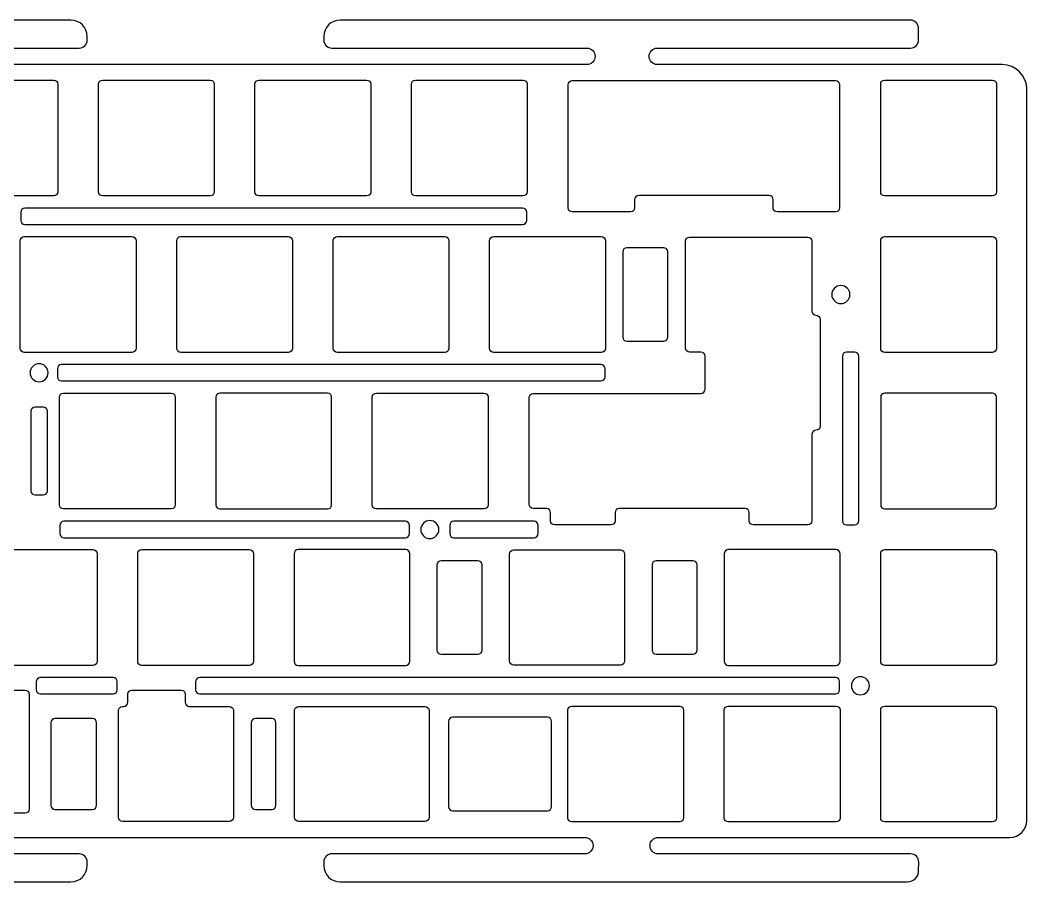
# Model space of a CAD drawing. Header units: inches. Extents: x -5 to 302, y -158 to -53.
# Drawn here: x 179.4 to 302, y -157.8 to -52.9 of the extents above; entities that cross this region are included whole.
import ezdxf

# ---------------------------------------------------------------- set-up
doc = ezdxf.new("R2010")
doc.units = ezdxf.units.IN
doc.header["$MEASUREMENT"] = 0
doc.layers.add('Layer 1', color=7, linetype='Continuous')

# ---------------------------------------------------------------- blocks, each defined once
blk = doc.blocks.new('block 10')
at = {"layer": 'Layer 1', "color": 7, "lineweight": 25, "true_color": 0xffffff}
blk.add_open_spline([(181.76, -94.71), (182.36, -94.71), (182.86, -95.21), (182.86, -95.81), (182.86, -96.42), (182.36, -96.91), (181.76, -96.91), (181.15, -96.91), (180.66, -96.42), (180.66, -95.81), (180.66, -95.21), (181.15, -94.71), (181.76, -94.71), (181.76, -94.71), (181.76, -94.71), (181.76, -94.71)], degree=3, knots=[0, 0, 0, 0, 1, 1, 1, 2, 2, 2, 3, 3, 3, 4, 4, 4, 5, 5, 5, 5], dxfattribs=at)
blk = doc.blocks.new('block 11')
at = {"layer": 'Layer 1', "color": 7, "lineweight": 25, "true_color": 0xffffff}
blk.add_open_spline([(229.34, -113.8), (229.94, -113.8), (230.44, -114.29), (230.44, -114.9), (230.44, -115.5), (229.94, -116), (229.34, -116), (228.73, -116), (228.24, -115.5), (228.24, -114.9), (228.24, -114.29), (228.73, -113.8), (229.34, -113.8), (229.34, -113.8), (229.34, -113.8), (229.34, -113.8)], degree=3, knots=[0, 0, 0, 0, 1, 1, 1, 2, 2, 2, 3, 3, 3, 4, 4, 4, 5, 5, 5, 5], dxfattribs=at)
blk = doc.blocks.new('block 12')
at = {"layer": 'Layer 1', "color": 7, "lineweight": 25, "true_color": 0xffffff}
blk.add_open_spline([(281.77, -132.81), (282.38, -132.81), (282.87, -133.31), (282.87, -133.91), (282.87, -134.52), (282.38, -135.01), (281.77, -135.01), (281.16, -135.01), (280.67, -134.52), (280.67, -133.91), (280.67, -133.31), (281.16, -132.81), (281.77, -132.81), (281.77, -132.81), (281.77, -132.81), (281.77, -132.81)], degree=3, knots=[0, 0, 0, 0, 1, 1, 1, 2, 2, 2, 3, 3, 3, 4, 4, 4, 5, 5, 5, 5], dxfattribs=at)
blk = doc.blocks.new('block 13')
at = {"layer": 'Layer 1', "color": 7, "lineweight": 25, "true_color": 0xffffff}
blk.add_open_spline([(279.39, -85.19), (280, -85.19), (280.49, -85.68), (280.49, -86.29), (280.49, -86.9), (280, -87.39), (279.39, -87.39), (278.78, -87.39), (278.29, -86.9), (278.29, -86.29), (278.29, -85.68), (278.78, -85.19), (279.39, -85.19), (279.39, -85.19), (279.39, -85.19), (279.39, -85.19)], degree=3, knots=[0, 0, 0, 0, 1, 1, 1, 2, 2, 2, 3, 3, 3, 4, 4, 4, 5, 5, 5, 5], dxfattribs=at)
blk = doc.blocks.new('block 2')
at = {"layer": 'Layer 1', "color": 7, "lineweight": 25, "true_color": 0xffffff}
for points, knots in [([(287.88, -154.38), (288.44, -154.38), (288.89, -154.83), (288.88, -155.39), (288.88, -155.39), (288.86, -156.43), (288.86, -156.43), (288.86, -157.18), (288.26, -157.79), (287.51, -157.79), (287.51, -157.79), (286.45, -157.79), (286.45, -157.79), (286.45, -157.79), (283.54, -157.79), (283.54, -157.79), (283.54, -157.79), (237.18, -157.79), (237.18, -157.79), (237.18, -157.79), (231.08, -157.79), (231.08, -157.79), (231.08, -157.79), (218.42, -157.79), (218.42, -157.79), (217.31, -157.79), (216.42, -156.89), (216.42, -155.79), (216.42, -155.79), (216.42, -155.37), (216.42, -155.37), (216.42, -154.82), (216.86, -154.37), (217.42, -154.37), (217.42, -154.37), (248.22, -154.38), (248.22, -154.38), (248.77, -154.38), (249.21, -153.94), (249.21, -153.39), (249.21, -153.39), (249.21, -153.36), (249.21, -153.36), (249.21, -152.82), (248.77, -152.38), (248.22, -152.38), (248.22, -152.38), (153.42, -152.38), (153.42, -152.38), (152.88, -152.38), (152.44, -152.82), (152.44, -153.36), (152.44, -153.36), (152.44, -153.39), (152.44, -153.39), (152.44, -153.94), (152.88, -154.38), (153.42, -154.38), (153.42, -154.38), (186.62, -154.38), (186.62, -154.38), (187.17, -154.38), (187.62, -154.82), (187.62, -155.38), (187.62, -155.38), (187.62, -155.79), (187.62, -155.79), (187.62, -156.89), (186.73, -157.79), (185.62, -157.79), (185.62, -157.79), (180.53, -157.79), (180.53, -157.79), (180.53, -157.79), (176.42, -157.79), (176.42, -157.79), (176.42, -157.79), (125.06, -157.79), (125.06, -157.79), (125.06, -157.79), (118.29, -157.79), (118.29, -157.79), (118.29, -157.79), (112.32, -157.79), (112.32, -157.79), (111.21, -157.79), (110.32, -156.89), (110.32, -155.79), (110.32, -155.79), (110.32, -155.38), (110.32, -155.38), (110.32, -154.82), (110.76, -154.38), (111.32, -154.38), (111.32, -154.38), (144.42, -154.38), (144.42, -154.38), (144.98, -154.38), (145.43, -153.9), (145.4, -153.34), (145.4, -153.34), (145.4, -153.3), (145.4, -153.3), (145.37, -152.78), (144.93, -152.38), (144.41, -152.38), (144.41, -152.38), (46.26, -152.38), (46.26, -152.38), (45.71, -152.38), (45.27, -152.82), (45.27, -153.36), (45.27, -153.36), (45.27, -153.39), (45.27, -153.39), (45.27, -153.93), (45.71, -154.38), (46.26, -154.37), (46.26, -154.37), (78.12, -154.34), (78.12, -154.34), (78.67, -154.34), (79.12, -154.79), (79.12, -155.34), (79.12, -155.34), (79.12, -155.79), (79.12, -155.79), (79.12, -156.89), (78.23, -157.79), (77.12, -157.79), (77.12, -157.79), (71.84, -157.79), (71.84, -157.79), (71.84, -157.79), (69.29, -157.79), (69.29, -157.79), (69.29, -157.79), (18.93, -157.79), (18.93, -157.79), (18.93, -157.79), (13.51, -157.79), (13.51, -157.79), (13.51, -157.79), (5.76, -157.79), (5.76, -157.79), (5.05, -157.79), (4.48, -157.22), (4.48, -156.51), (4.48, -156.51), (4.48, -155.38), (4.48, -155.38), (4.48, -154.82), (4.93, -154.38), (5.48, -154.38), (5.48, -154.38), (37.35, -154.38), (37.35, -154.38), (37.89, -154.38), (38.33, -153.94), (38.33, -153.39), (38.33, -153.39), (38.33, -153.36), (38.33, -153.36), (38.33, -152.82), (37.89, -152.38), (37.35, -152.38), (37.35, -152.38), (2.48, -152.38), (2.48, -152.38), (2.48, -152.38), (-3.21, -152.38), (-3.21, -152.38), (-4.31, -152.38), (-5.21, -151.48), (-5.21, -150.38), (-5.21, -150.38), (-5.21, -61.3), (-5.21, -61.3), (-5.21, -59.65), (-3.86, -58.3), (-2.21, -58.3), (-2.21, -58.3), (37.35, -58.3), (37.35, -58.3), (37.9, -58.3), (38.35, -57.85), (38.35, -57.3), (38.35, -57.3), (38.35, -57.3), (38.35, -57.3), (38.35, -56.75), (37.9, -56.3), (37.35, -56.3), (37.35, -56.3), (5.48, -56.3), (5.48, -56.3), (4.93, -56.3), (4.48, -55.85), (4.48, -55.3), (4.48, -55.3), (4.48, -54.24), (4.48, -54.24), (4.48, -53.49), (5.09, -52.89), (5.83, -52.89), (5.83, -52.89), (5.83, -52.89), (5.83, -52.89), (5.83, -52.89), (16.45, -52.89), (16.45, -52.89), (16.45, -52.89), (18.93, -52.89), (18.93, -52.89), (18.93, -52.89), (69.29, -52.89), (69.29, -52.89), (69.29, -52.89), (69.29, -52.89), (69.29, -52.89), (69.29, -52.89), (71.4, -52.89), (71.4, -52.89), (71.4, -52.89), (77.12, -52.89), (77.12, -52.89), (78.23, -52.89), (79.12, -53.78), (79.12, -54.89), (79.12, -54.89), (79.12, -55.3), (79.12, -55.3), (79.12, -55.85), (78.67, -56.3), (78.12, -56.3), (78.12, -56.3), (46.29, -56.3), (46.29, -56.3), (45.74, -56.3), (45.29, -56.75), (45.29, -57.3), (45.29, -57.3), (45.29, -57.3), (45.29, -57.3), (45.29, -57.85), (45.74, -58.3), (46.29, -58.3), (46.29, -58.3), (144.52, -58.3), (144.52, -58.3), (145.07, -58.3), (145.52, -57.85), (145.52, -57.3), (145.52, -57.3), (145.52, -57.3), (145.52, -57.3), (145.52, -56.75), (145.07, -56.3), (144.52, -56.3), (144.52, -56.3), (111.32, -56.3), (111.32, -56.3), (110.76, -56.3), (110.32, -55.85), (110.32, -55.3), (110.32, -55.3), (110.32, -54.89), (110.32, -54.89), (110.32, -53.78), (111.21, -52.89), (112.32, -52.89), (112.32, -52.89), (119.84, -52.89), (119.84, -52.89), (119.84, -52.89), (125.06, -52.89), (125.06, -52.89), (125.06, -52.89), (176.42, -52.89), (176.42, -52.89), (176.42, -52.89), (179.23, -52.89), (179.23, -52.89), (179.23, -52.89), (185.62, -52.89), (185.62, -52.89), (186.73, -52.89), (187.62, -53.78), (187.62, -54.89), (187.62, -54.89), (187.62, -55.3), (187.62, -55.3), (187.62, -55.85), (187.17, -56.3), (186.62, -56.3), (186.62, -56.3), (153.46, -56.3), (153.46, -56.3), (152.9, -56.3), (152.46, -56.75), (152.46, -57.3), (152.46, -57.3), (152.46, -57.3), (152.46, -57.3), (152.46, -57.85), (152.9, -58.3), (153.46, -58.3), (153.46, -58.3), (248.46, -58.3), (248.46, -58.3), (249.02, -58.3), (249.46, -57.85), (249.46, -57.3), (249.46, -57.3), (249.46, -57.3), (249.46, -57.3), (249.46, -56.75), (249.02, -56.3), (248.46, -56.3), (248.46, -56.3), (217.42, -56.3), (217.42, -56.3), (216.86, -56.3), (216.42, -55.85), (216.42, -55.3), (216.42, -55.3), (216.42, -54.89), (216.42, -54.89), (216.42, -53.78), (217.31, -52.89), (218.42, -52.89), (218.42, -52.89), (229.08, -52.89), (229.08, -52.89), (229.08, -52.89), (237.18, -52.89), (237.18, -52.89), (237.18, -52.89), (280.24, -52.89), (280.24, -52.89), (280.24, -52.89), (281.33, -52.89), (281.33, -52.89), (281.33, -52.89), (287.86, -52.89), (287.86, -52.89), (288.41, -52.89), (288.86, -53.34), (288.86, -53.89), (288.86, -53.89), (288.86, -55.3), (288.86, -55.3), (288.86, -55.85), (288.41, -56.3), (287.86, -56.3), (287.86, -56.3), (257.04, -56.3), (257.04, -56.3), (256.49, -56.3), (256.04, -56.75), (256.04, -57.3), (256.04, -57.3), (256.04, -57.3), (256.04, -57.3), (256.04, -57.85), (256.49, -58.3), (257.04, -58.3), (257.04, -58.3), (299.04, -58.3), (299.04, -58.3), (300.7, -58.3), (302.04, -59.65), (302.04, -61.3), (302.04, -61.3), (302.04, -150.3), (302.04, -150.3), (302.04, -151.45), (301.11, -152.38), (299.97, -152.38), (299.97, -152.38), (257.13, -152.38), (257.13, -152.38), (256.59, -152.38), (256.15, -152.82), (256.15, -153.36), (256.15, -153.36), (256.15, -153.39), (256.15, -153.39), (256.15, -153.94), (256.59, -154.38), (257.13, -154.38), (257.13, -154.38), (287.88, -154.38), (287.88, -154.38)], [0, 0, 0, 0, 1, 1, 1, 2, 2, 2, 3, 3, 3, 4, 4, 4, 5, 5, 5, 6, 6, 6, 7, 7, 7, 8, 8, 8, 9, 9, 9, 10, 10, 10, 11, 11, 11, 12, 12, 12, 13, 13, 13, 14, 14, 14, 15, 15, 15, 16, 16, 16, 17, 17, 17, 18, 18, 18, 19, 19, 19, 20, 20, 20, 21, 21, 21, 22, 22, 22, 23, 23, 23, 24, 24, 24, 25, 25, 25, 26, 26, 26, 27, 27, 27, 28, 28, 28, 29, 29, 29, 30, 30, 30, 31, 31, 31, 32, 32, 32, 33, 33, 33, 34, 34, 34, 35, 35, 35, 36, 36, 36, 37, 37, 37, 38, 38, 38, 39, 39, 39, 40, 40, 40, 41, 41, 41, 42, 42, 42, 43, 43, 43, 44, 44, 44, 45, 45, 45, 46, 46, 46, 47, 47, 47, 48, 48, 48, 49, 49, 49, 50, 50, 50, 51, 51, 51, 52, 52, 52, 53, 53, 53, 54, 54, 54, 55, 55, 55, 56, 56, 56, 57, 57, 57, 58, 58, 58, 59, 59, 59, 60, 60, 60, 61, 61, 61, 62, 62, 62, 63, 63, 63, 64, 64, 64, 65, 65, 65, 66, 66, 66, 67, 67, 67, 68, 68, 68, 69, 69, 69, 70, 70, 70, 71, 71, 71, 72, 72, 72, 73, 73, 73, 74, 74, 74, 75, 75, 75, 76, 76, 76, 77, 77, 77, 78, 78, 78, 79, 79, 79, 80, 80, 80, 81, 81, 81, 82, 82, 82, 83, 83, 83, 84, 84, 84, 85, 85, 85, 86, 86, 86, 87, 87, 87, 88, 88, 88, 89, 89, 89, 90, 90, 90, 91, 91, 91, 92, 92, 92, 93, 93, 93, 94, 94, 94, 95, 95, 95, 96, 96, 96, 97, 97, 97, 98, 98, 98, 99, 99, 99, 100, 100, 100, 101, 101, 101, 102, 102, 102, 103, 103, 103, 104, 104, 104, 105, 105, 105, 106, 106, 106, 107, 107, 107, 108, 108, 108, 109, 109, 109, 110, 110, 110, 111, 111, 111, 112, 112, 112, 113, 113, 113, 114, 114, 114, 115, 115, 115, 116, 116, 116, 117, 117, 117, 118, 118, 118, 119, 119, 119, 120, 120, 120, 121, 121, 121, 122, 122, 122, 123, 123, 123, 124, 124, 124, 125, 125, 125, 126, 126, 126, 127, 127, 127, 128, 128, 128, 129, 129, 129, 130, 130, 130, 131, 131, 131, 131]), ([(183.54, -60.19), (183.54, -60.19), (170.45, -60.19), (170.45, -60.19), (170.17, -60.19), (169.94, -60.41), (169.94, -60.69), (169.94, -60.69), (169.94, -73.79), (169.94, -73.79), (169.94, -74.06), (170.17, -74.29), (170.45, -74.29), (170.45, -74.29), (183.54, -74.29), (183.54, -74.29), (183.82, -74.29), (184.04, -74.06), (184.04, -73.79), (184.04, -73.79), (184.04, -60.69), (184.04, -60.69), (184.04, -60.41), (183.82, -60.19), (183.54, -60.19)], [0, 0, 0, 0, 1, 1, 1, 2, 2, 2, 3, 3, 3, 4, 4, 4, 5, 5, 5, 6, 6, 6, 7, 7, 7, 8, 8, 8, 8]), ([(202.59, -60.19), (202.59, -60.19), (189.5, -60.19), (189.5, -60.19), (189.22, -60.19), (188.99, -60.41), (188.99, -60.69), (188.99, -60.69), (188.99, -73.79), (188.99, -73.79), (188.99, -74.06), (189.22, -74.29), (189.5, -74.29), (189.5, -74.29), (202.59, -74.29), (202.59, -74.29), (202.87, -74.29), (203.09, -74.06), (203.09, -73.79), (203.09, -73.79), (203.09, -60.69), (203.09, -60.69), (203.09, -60.41), (202.87, -60.19), (202.59, -60.19)], [0, 0, 0, 0, 1, 1, 1, 2, 2, 2, 3, 3, 3, 4, 4, 4, 5, 5, 5, 6, 6, 6, 7, 7, 7, 8, 8, 8, 8]), ([(221.64, -60.19), (221.64, -60.19), (208.55, -60.19), (208.55, -60.19), (208.27, -60.19), (208.04, -60.41), (208.04, -60.69), (208.04, -60.69), (208.04, -73.79), (208.04, -73.79), (208.04, -74.06), (208.27, -74.29), (208.55, -74.29), (208.55, -74.29), (221.64, -74.29), (221.64, -74.29), (221.92, -74.29), (222.14, -74.06), (222.14, -73.79), (222.14, -73.79), (222.14, -60.69), (222.14, -60.69), (222.14, -60.41), (221.92, -60.19), (221.64, -60.19)], [0, 0, 0, 0, 1, 1, 1, 2, 2, 2, 3, 3, 3, 4, 4, 4, 5, 5, 5, 6, 6, 6, 7, 7, 7, 8, 8, 8, 8]), ([(240.69, -60.19), (240.69, -60.19), (227.6, -60.19), (227.6, -60.19), (227.32, -60.19), (227.09, -60.41), (227.09, -60.69), (227.09, -60.69), (227.09, -73.79), (227.09, -73.79), (227.09, -74.06), (227.32, -74.29), (227.6, -74.29), (227.6, -74.29), (240.69, -74.29), (240.69, -74.29), (240.97, -74.29), (241.19, -74.06), (241.19, -73.79), (241.19, -73.79), (241.19, -60.69), (241.19, -60.69), (241.19, -60.41), (240.97, -60.19), (240.69, -60.19)], [0, 0, 0, 0, 1, 1, 1, 2, 2, 2, 3, 3, 3, 4, 4, 4, 5, 5, 5, 6, 6, 6, 7, 7, 7, 8, 8, 8, 8]), ([(246.19, -75.74), (246.19, -76.01), (246.42, -76.24), (246.69, -76.24), (246.69, -76.24), (253.78, -76.24), (253.78, -76.24), (254.06, -76.24), (254.28, -76.01), (254.28, -75.74), (254.28, -75.74), (254.28, -74.74), (254.28, -74.74), (254.28, -74.46), (254.5, -74.24), (254.78, -74.24), (254.78, -74.24), (270.66, -74.24), (270.66, -74.24), (270.93, -74.24), (271.16, -74.46), (271.16, -74.74), (271.16, -74.74), (271.16, -75.74), (271.16, -75.74), (271.16, -76.01), (271.38, -76.24), (271.66, -76.24), (271.66, -76.24), (278.74, -76.24), (278.74, -76.24), (279.02, -76.24), (279.24, -76.01), (279.24, -75.74), (279.24, -75.74), (279.24, -60.74), (279.24, -60.74), (279.24, -60.46), (279.02, -60.24), (278.74, -60.24), (278.74, -60.24), (246.69, -60.24), (246.69, -60.24), (246.42, -60.24), (246.19, -60.46), (246.19, -60.74), (246.19, -60.74), (246.19, -75.74), (246.19, -75.74)], [0, 0, 0, 0, 1, 1, 1, 2, 2, 2, 3, 3, 3, 4, 4, 4, 5, 5, 5, 6, 6, 6, 7, 7, 7, 8, 8, 8, 9, 9, 9, 10, 10, 10, 11, 11, 11, 12, 12, 12, 13, 13, 13, 14, 14, 14, 15, 15, 15, 16, 16, 16, 16]), ([(297.84, -60.19), (297.84, -60.19), (284.75, -60.19), (284.75, -60.19), (284.47, -60.19), (284.24, -60.41), (284.24, -60.69), (284.24, -60.69), (284.24, -73.79), (284.24, -73.79), (284.24, -74.06), (284.47, -74.29), (284.75, -74.29), (284.75, -74.29), (297.84, -74.29), (297.84, -74.29), (298.12, -74.29), (298.34, -74.06), (298.34, -73.79), (298.34, -73.79), (298.34, -60.69), (298.34, -60.69), (298.34, -60.41), (298.12, -60.19), (297.84, -60.19)], [0, 0, 0, 0, 1, 1, 1, 2, 2, 2, 3, 3, 3, 4, 4, 4, 5, 5, 5, 6, 6, 6, 7, 7, 7, 8, 8, 8, 8]), ([(240.64, -77.76), (240.64, -77.76), (180.02, -77.76), (180.02, -77.76), (179.74, -77.76), (179.52, -77.54), (179.52, -77.26), (179.52, -77.26), (179.52, -76.26), (179.52, -76.26), (179.52, -75.99), (179.74, -75.76), (180.02, -75.76), (180.02, -75.76), (240.64, -75.76), (240.64, -75.76), (240.92, -75.76), (241.14, -75.99), (241.14, -76.26), (241.14, -76.26), (241.14, -77.26), (241.14, -77.26), (241.14, -77.54), (240.92, -77.76), (240.64, -77.76)], [0, 0, 0, 0, 1, 1, 1, 2, 2, 2, 3, 3, 3, 4, 4, 4, 5, 5, 5, 6, 6, 6, 7, 7, 7, 8, 8, 8, 8]), ([(193.57, -92.84), (193.57, -92.84), (193.57, -79.74), (193.57, -79.74), (193.57, -79.46), (193.34, -79.24), (193.06, -79.24), (193.06, -79.24), (179.97, -79.24), (179.97, -79.24), (179.69, -79.24), (179.47, -79.46), (179.47, -79.74), (179.47, -79.74), (179.47, -92.84), (179.47, -92.84), (179.47, -93.11), (179.69, -93.34), (179.97, -93.34), (179.97, -93.34), (193.06, -93.34), (193.06, -93.34), (193.34, -93.34), (193.57, -93.11), (193.57, -92.84)], [0, 0, 0, 0, 1, 1, 1, 2, 2, 2, 3, 3, 3, 4, 4, 4, 5, 5, 5, 6, 6, 6, 7, 7, 7, 8, 8, 8, 8]), ([(212.11, -79.24), (212.11, -79.24), (199.02, -79.24), (199.02, -79.24), (198.74, -79.24), (198.52, -79.46), (198.52, -79.74), (198.52, -79.74), (198.52, -92.84), (198.52, -92.84), (198.52, -93.11), (198.74, -93.34), (199.02, -93.34), (199.02, -93.34), (212.11, -93.34), (212.11, -93.34), (212.39, -93.34), (212.62, -93.11), (212.62, -92.84), (212.62, -92.84), (212.62, -79.74), (212.62, -79.74), (212.62, -79.46), (212.39, -79.24), (212.11, -79.24)], [0, 0, 0, 0, 1, 1, 1, 2, 2, 2, 3, 3, 3, 4, 4, 4, 5, 5, 5, 6, 6, 6, 7, 7, 7, 8, 8, 8, 8]), ([(231.16, -79.24), (231.16, -79.24), (218.07, -79.24), (218.07, -79.24), (217.79, -79.24), (217.57, -79.46), (217.57, -79.74), (217.57, -79.74), (217.57, -92.84), (217.57, -92.84), (217.57, -93.11), (217.79, -93.34), (218.07, -93.34), (218.07, -93.34), (231.16, -93.34), (231.16, -93.34), (231.44, -93.34), (231.67, -93.11), (231.67, -92.84), (231.67, -92.84), (231.67, -79.74), (231.67, -79.74), (231.67, -79.46), (231.44, -79.24), (231.16, -79.24)], [0, 0, 0, 0, 1, 1, 1, 2, 2, 2, 3, 3, 3, 4, 4, 4, 5, 5, 5, 6, 6, 6, 7, 7, 7, 8, 8, 8, 8]), ([(250.21, -79.24), (250.21, -79.24), (237.12, -79.24), (237.12, -79.24), (236.84, -79.24), (236.62, -79.46), (236.62, -79.74), (236.62, -79.74), (236.62, -92.84), (236.62, -92.84), (236.62, -93.11), (236.84, -93.34), (237.12, -93.34), (237.12, -93.34), (250.21, -93.34), (250.21, -93.34), (250.49, -93.34), (250.72, -93.11), (250.72, -92.84), (250.72, -92.84), (250.72, -79.74), (250.72, -79.74), (250.72, -79.46), (250.49, -79.24), (250.21, -79.24)], [0, 0, 0, 0, 1, 1, 1, 2, 2, 2, 3, 3, 3, 4, 4, 4, 5, 5, 5, 6, 6, 6, 7, 7, 7, 8, 8, 8, 8]), ([(276.36, -88.81), (276.09, -88.81), (275.86, -88.59), (275.86, -88.31), (275.86, -88.31), (275.86, -79.79), (275.86, -79.79), (275.86, -79.51), (275.64, -79.29), (275.36, -79.29), (275.36, -79.29), (260.98, -79.29), (260.98, -79.29), (260.7, -79.29), (260.48, -79.51), (260.48, -79.79), (260.48, -79.79), (260.48, -92.79), (260.48, -92.79), (260.48, -93.06), (260.7, -93.29), (260.98, -93.29), (260.98, -93.29), (262.36, -93.29), (262.36, -93.29), (262.64, -93.29), (262.86, -93.51), (262.86, -93.79), (262.86, -93.79), (262.86, -97.84), (262.86, -97.84), (262.86, -98.11), (262.64, -98.34), (262.36, -98.34), (262.36, -98.34), (241.93, -98.34), (241.93, -98.34), (241.65, -98.34), (241.43, -98.56), (241.43, -98.84), (241.43, -98.84), (241.43, -111.84), (241.43, -111.84), (241.43, -112.11), (241.65, -112.34), (241.93, -112.34), (241.93, -112.34), (243.55, -112.34), (243.55, -112.34), (243.82, -112.34), (244.05, -112.56), (244.05, -112.84), (244.05, -112.84), (244.05, -113.84), (244.05, -113.84), (244.05, -114.11), (244.27, -114.34), (244.55, -114.34), (244.55, -114.34), (251.4, -114.34), (251.4, -114.34), (251.68, -114.34), (251.9, -114.11), (251.9, -113.84), (251.9, -113.84), (251.9, -112.84), (251.9, -112.84), (251.9, -112.56), (252.12, -112.34), (252.4, -112.34), (252.4, -112.34), (267.74, -112.34), (267.74, -112.34), (268.02, -112.34), (268.24, -112.56), (268.24, -112.84), (268.24, -112.84), (268.24, -113.84), (268.24, -113.84), (268.24, -114.11), (268.47, -114.34), (268.74, -114.34), (268.74, -114.34), (275.36, -114.34), (275.36, -114.34), (275.64, -114.34), (275.86, -114.11), (275.86, -113.84), (275.86, -113.84), (275.86, -103.31), (275.86, -103.31), (275.86, -103.04), (276.09, -102.81), (276.36, -102.81), (276.64, -102.81), (276.86, -102.59), (276.86, -102.31), (276.86, -102.31), (276.86, -89.31), (276.86, -89.31), (276.86, -89.04), (276.64, -88.81), (276.36, -88.81)], [0, 0, 0, 0, 1, 1, 1, 2, 2, 2, 3, 3, 3, 4, 4, 4, 5, 5, 5, 6, 6, 6, 7, 7, 7, 8, 8, 8, 9, 9, 9, 10, 10, 10, 11, 11, 11, 12, 12, 12, 13, 13, 13, 14, 14, 14, 15, 15, 15, 16, 16, 16, 17, 17, 17, 18, 18, 18, 19, 19, 19, 20, 20, 20, 21, 21, 21, 22, 22, 22, 23, 23, 23, 24, 24, 24, 25, 25, 25, 26, 26, 26, 27, 27, 27, 28, 28, 28, 29, 29, 29, 30, 30, 30, 31, 31, 31, 32, 32, 32, 33, 33, 33, 34, 34, 34, 34]), ([(297.84, -79.24), (297.84, -79.24), (284.75, -79.24), (284.75, -79.24), (284.47, -79.24), (284.24, -79.46), (284.24, -79.74), (284.24, -79.74), (284.24, -92.84), (284.24, -92.84), (284.24, -93.11), (284.47, -93.34), (284.75, -93.34), (284.75, -93.34), (297.84, -93.34), (297.84, -93.34), (298.12, -93.34), (298.34, -93.11), (298.34, -92.84), (298.34, -92.84), (298.34, -79.74), (298.34, -79.74), (298.34, -79.46), (298.12, -79.24), (297.84, -79.24)], [0, 0, 0, 0, 1, 1, 1, 2, 2, 2, 3, 3, 3, 4, 4, 4, 5, 5, 5, 6, 6, 6, 7, 7, 7, 8, 8, 8, 8]), ([(257.82, -91.98), (257.82, -91.98), (253.33, -91.98), (253.33, -91.98), (253.06, -91.98), (252.83, -91.76), (252.83, -91.48), (252.83, -91.48), (252.83, -81.09), (252.83, -81.09), (252.83, -80.82), (253.06, -80.59), (253.33, -80.59), (253.33, -80.59), (257.82, -80.59), (257.82, -80.59), (258.09, -80.59), (258.32, -80.82), (258.32, -81.09), (258.32, -81.09), (258.32, -91.48), (258.32, -91.48), (258.32, -91.76), (258.09, -91.98), (257.82, -91.98)], [0, 0, 0, 0, 1, 1, 1, 2, 2, 2, 3, 3, 3, 4, 4, 4, 5, 5, 5, 6, 6, 6, 7, 7, 7, 8, 8, 8, 8]), ([(281.08, -114.34), (281.08, -114.34), (280.08, -114.34), (280.08, -114.34), (279.8, -114.34), (279.58, -114.11), (279.58, -113.84), (279.58, -113.84), (279.58, -93.79), (279.58, -93.79), (279.58, -93.51), (279.8, -93.29), (280.08, -93.29), (280.08, -93.29), (281.08, -93.29), (281.08, -93.29), (281.35, -93.29), (281.58, -93.51), (281.58, -93.79), (281.58, -93.79), (281.58, -113.84), (281.58, -113.84), (281.58, -114.11), (281.35, -114.34), (281.08, -114.34)], [0, 0, 0, 0, 1, 1, 1, 2, 2, 2, 3, 3, 3, 4, 4, 4, 5, 5, 5, 6, 6, 6, 7, 7, 7, 8, 8, 8, 8]), ([(250.17, -96.81), (250.17, -96.81), (184.49, -96.81), (184.49, -96.81), (184.22, -96.81), (183.99, -96.59), (183.99, -96.31), (183.99, -96.31), (183.99, -95.31), (183.99, -95.31), (183.99, -95.04), (184.22, -94.81), (184.49, -94.81), (184.49, -94.81), (250.17, -94.81), (250.17, -94.81), (250.44, -94.81), (250.67, -95.04), (250.67, -95.31), (250.67, -95.31), (250.67, -96.31), (250.67, -96.31), (250.67, -96.59), (250.44, -96.81), (250.17, -96.81)], [0, 0, 0, 0, 1, 1, 1, 2, 2, 2, 3, 3, 3, 4, 4, 4, 5, 5, 5, 6, 6, 6, 7, 7, 7, 8, 8, 8, 8]), ([(197.83, -98.29), (197.83, -98.29), (184.73, -98.29), (184.73, -98.29), (184.46, -98.29), (184.23, -98.51), (184.23, -98.79), (184.23, -98.79), (184.23, -111.89), (184.23, -111.89), (184.23, -112.16), (184.46, -112.39), (184.73, -112.39), (184.73, -112.39), (197.83, -112.39), (197.83, -112.39), (198.11, -112.39), (198.33, -112.16), (198.33, -111.89), (198.33, -111.89), (198.33, -98.79), (198.33, -98.79), (198.33, -98.51), (198.11, -98.29), (197.83, -98.29)], [0, 0, 0, 0, 1, 1, 1, 2, 2, 2, 3, 3, 3, 4, 4, 4, 5, 5, 5, 6, 6, 6, 7, 7, 7, 8, 8, 8, 8]), ([(203.28, -98.79), (203.28, -98.51), (203.51, -98.29), (203.78, -98.29), (203.78, -98.29), (216.88, -98.29), (216.88, -98.29), (217.16, -98.29), (217.38, -98.51), (217.38, -98.79), (217.38, -98.79), (217.38, -111.89), (217.38, -111.89), (217.38, -112.16), (217.16, -112.39), (216.88, -112.39), (216.88, -112.39), (203.78, -112.39), (203.78, -112.39), (203.51, -112.39), (203.28, -112.16), (203.28, -111.89), (203.28, -111.89), (203.28, -98.79), (203.28, -98.79)], [0, 0, 0, 0, 1, 1, 1, 2, 2, 2, 3, 3, 3, 4, 4, 4, 5, 5, 5, 6, 6, 6, 7, 7, 7, 8, 8, 8, 8]), ([(235.93, -98.29), (235.93, -98.29), (222.83, -98.29), (222.83, -98.29), (222.56, -98.29), (222.33, -98.51), (222.33, -98.79), (222.33, -98.79), (222.33, -111.89), (222.33, -111.89), (222.33, -112.16), (222.56, -112.39), (222.83, -112.39), (222.83, -112.39), (235.93, -112.39), (235.93, -112.39), (236.21, -112.39), (236.43, -112.16), (236.43, -111.89), (236.43, -111.89), (236.43, -98.79), (236.43, -98.79), (236.43, -98.51), (236.21, -98.29), (235.93, -98.29)], [0, 0, 0, 0, 1, 1, 1, 2, 2, 2, 3, 3, 3, 4, 4, 4, 5, 5, 5, 6, 6, 6, 7, 7, 7, 8, 8, 8, 8]), ([(284.24, -98.79), (284.24, -98.51), (284.47, -98.29), (284.75, -98.29), (284.75, -98.29), (297.84, -98.29), (297.84, -98.29), (298.12, -98.29), (298.34, -98.51), (298.34, -98.79), (298.34, -98.79), (298.34, -111.89), (298.34, -111.89), (298.34, -112.16), (298.12, -112.39), (297.84, -112.39), (297.84, -112.39), (284.75, -112.39), (284.75, -112.39), (284.47, -112.39), (284.24, -112.16), (284.24, -111.89), (284.24, -111.89), (284.24, -98.79), (284.24, -98.79)], [0, 0, 0, 0, 1, 1, 1, 2, 2, 2, 3, 3, 3, 4, 4, 4, 5, 5, 5, 6, 6, 6, 7, 7, 7, 8, 8, 8, 8]), ([(182.26, -110.68), (182.26, -110.68), (181.26, -110.68), (181.26, -110.68), (180.98, -110.68), (180.76, -110.46), (180.76, -110.18), (180.76, -110.18), (180.76, -100.5), (180.76, -100.5), (180.76, -100.22), (180.98, -100), (181.26, -100), (181.26, -100), (182.26, -100), (182.26, -100), (182.53, -100), (182.76, -100.22), (182.76, -100.5), (182.76, -100.5), (182.76, -110.18), (182.76, -110.18), (182.76, -110.46), (182.53, -110.68), (182.26, -110.68)], [0, 0, 0, 0, 1, 1, 1, 2, 2, 2, 3, 3, 3, 4, 4, 4, 5, 5, 5, 6, 6, 6, 7, 7, 7, 8, 8, 8, 8]), ([(226.36, -115.9), (226.36, -115.9), (184.78, -115.9), (184.78, -115.9), (184.5, -115.9), (184.28, -115.67), (184.28, -115.4), (184.28, -115.4), (184.28, -114.4), (184.28, -114.4), (184.28, -114.12), (184.5, -113.9), (184.78, -113.9), (184.78, -113.9), (226.36, -113.9), (226.36, -113.9), (226.63, -113.9), (226.86, -114.12), (226.86, -114.4), (226.86, -114.4), (226.86, -115.4), (226.86, -115.4), (226.86, -115.67), (226.63, -115.9), (226.36, -115.9)], [0, 0, 0, 0, 1, 1, 1, 2, 2, 2, 3, 3, 3, 4, 4, 4, 5, 5, 5, 6, 6, 6, 7, 7, 7, 8, 8, 8, 8]), ([(242.03, -115.9), (242.03, -115.9), (232.26, -115.9), (232.26, -115.9), (231.99, -115.9), (231.76, -115.67), (231.76, -115.4), (231.76, -115.4), (231.76, -114.4), (231.76, -114.4), (231.76, -114.12), (231.99, -113.9), (232.26, -113.9), (232.26, -113.9), (242.03, -113.9), (242.03, -113.9), (242.31, -113.9), (242.53, -114.12), (242.53, -114.4), (242.53, -114.4), (242.53, -115.4), (242.53, -115.4), (242.53, -115.67), (242.31, -115.9), (242.03, -115.9)], [0, 0, 0, 0, 1, 1, 1, 2, 2, 2, 3, 3, 3, 4, 4, 4, 5, 5, 5, 6, 6, 6, 7, 7, 7, 8, 8, 8, 8]), ([(188.3, -117.34), (188.3, -117.34), (175.21, -117.34), (175.21, -117.34), (174.93, -117.34), (174.71, -117.56), (174.71, -117.84), (174.71, -117.84), (174.71, -130.94), (174.71, -130.94), (174.71, -131.21), (174.93, -131.44), (175.21, -131.44), (175.21, -131.44), (188.3, -131.44), (188.3, -131.44), (188.58, -131.44), (188.81, -131.21), (188.81, -130.94), (188.81, -130.94), (188.81, -117.84), (188.81, -117.84), (188.81, -117.56), (188.58, -117.34), (188.3, -117.34)], [0, 0, 0, 0, 1, 1, 1, 2, 2, 2, 3, 3, 3, 4, 4, 4, 5, 5, 5, 6, 6, 6, 7, 7, 7, 8, 8, 8, 8]), ([(207.35, -117.34), (207.35, -117.34), (194.26, -117.34), (194.26, -117.34), (193.98, -117.34), (193.76, -117.56), (193.76, -117.84), (193.76, -117.84), (193.76, -130.94), (193.76, -130.94), (193.76, -131.21), (193.98, -131.44), (194.26, -131.44), (194.26, -131.44), (207.35, -131.44), (207.35, -131.44), (207.63, -131.44), (207.86, -131.21), (207.86, -130.94), (207.86, -130.94), (207.86, -117.84), (207.86, -117.84), (207.86, -117.56), (207.63, -117.34), (207.35, -117.34)], [0, 0, 0, 0, 1, 1, 1, 2, 2, 2, 3, 3, 3, 4, 4, 4, 5, 5, 5, 6, 6, 6, 7, 7, 7, 8, 8, 8, 8]), ([(212.81, -117.84), (212.81, -117.56), (213.03, -117.34), (213.31, -117.34), (213.31, -117.34), (226.4, -117.34), (226.4, -117.34), (226.68, -117.34), (226.91, -117.56), (226.91, -117.84), (226.91, -117.84), (226.91, -130.94), (226.91, -130.94), (226.91, -131.21), (226.68, -131.44), (226.4, -131.44), (226.4, -131.44), (213.31, -131.44), (213.31, -131.44), (213.03, -131.44), (212.81, -131.21), (212.81, -130.94), (212.81, -130.94), (212.81, -117.84), (212.81, -117.84)], [0, 0, 0, 0, 1, 1, 1, 2, 2, 2, 3, 3, 3, 4, 4, 4, 5, 5, 5, 6, 6, 6, 7, 7, 7, 8, 8, 8, 8]), ([(252.55, -117.39), (252.55, -117.39), (239.55, -117.39), (239.55, -117.39), (239.27, -117.39), (239.05, -117.61), (239.05, -117.89), (239.05, -117.89), (239.05, -130.89), (239.05, -130.89), (239.05, -131.16), (239.27, -131.39), (239.55, -131.39), (239.55, -131.39), (252.55, -131.39), (252.55, -131.39), (252.83, -131.39), (253.05, -131.16), (253.05, -130.89), (253.05, -130.89), (253.05, -117.89), (253.05, -117.89), (253.05, -117.61), (252.83, -117.39), (252.55, -117.39)], [0, 0, 0, 0, 1, 1, 1, 2, 2, 2, 3, 3, 3, 4, 4, 4, 5, 5, 5, 6, 6, 6, 7, 7, 7, 8, 8, 8, 8]), ([(265.19, -117.84), (265.19, -117.56), (265.42, -117.34), (265.7, -117.34), (265.7, -117.34), (278.79, -117.34), (278.79, -117.34), (279.07, -117.34), (279.29, -117.56), (279.29, -117.84), (279.29, -117.84), (279.29, -130.94), (279.29, -130.94), (279.29, -131.21), (279.07, -131.44), (278.79, -131.44), (278.79, -131.44), (265.7, -131.44), (265.7, -131.44), (265.42, -131.44), (265.19, -131.21), (265.19, -130.94), (265.19, -130.94), (265.19, -117.84), (265.19, -117.84)], [0, 0, 0, 0, 1, 1, 1, 2, 2, 2, 3, 3, 3, 4, 4, 4, 5, 5, 5, 6, 6, 6, 7, 7, 7, 8, 8, 8, 8]), ([(297.84, -117.34), (297.84, -117.34), (284.75, -117.34), (284.75, -117.34), (284.47, -117.34), (284.24, -117.56), (284.24, -117.84), (284.24, -117.84), (284.24, -130.94), (284.24, -130.94), (284.24, -131.21), (284.47, -131.44), (284.75, -131.44), (284.75, -131.44), (297.84, -131.44), (297.84, -131.44), (298.12, -131.44), (298.34, -131.21), (298.34, -130.94), (298.34, -130.94), (298.34, -117.84), (298.34, -117.84), (298.34, -117.56), (298.12, -117.34), (297.84, -117.34)], [0, 0, 0, 0, 1, 1, 1, 2, 2, 2, 3, 3, 3, 4, 4, 4, 5, 5, 5, 6, 6, 6, 7, 7, 7, 8, 8, 8, 8]), ([(235.2, -130.08), (235.2, -130.08), (230.71, -130.08), (230.71, -130.08), (230.43, -130.08), (230.21, -129.86), (230.21, -129.58), (230.21, -129.58), (230.21, -119.19), (230.21, -119.19), (230.21, -118.92), (230.43, -118.69), (230.71, -118.69), (230.71, -118.69), (235.2, -118.69), (235.2, -118.69), (235.47, -118.69), (235.7, -118.92), (235.7, -119.19), (235.7, -119.19), (235.7, -129.58), (235.7, -129.58), (235.7, -129.86), (235.47, -130.08), (235.2, -130.08)], [0, 0, 0, 0, 1, 1, 1, 2, 2, 2, 3, 3, 3, 4, 4, 4, 5, 5, 5, 6, 6, 6, 7, 7, 7, 8, 8, 8, 8]), ([(261.39, -130.08), (261.39, -130.08), (256.9, -130.08), (256.9, -130.08), (256.63, -130.08), (256.4, -129.86), (256.4, -129.58), (256.4, -129.58), (256.4, -119.19), (256.4, -119.19), (256.4, -118.92), (256.63, -118.69), (256.9, -118.69), (256.9, -118.69), (261.39, -118.69), (261.39, -118.69), (261.67, -118.69), (261.89, -118.92), (261.89, -119.19), (261.89, -119.19), (261.89, -129.58), (261.89, -129.58), (261.89, -129.86), (261.67, -130.08), (261.39, -130.08)], [0, 0, 0, 0, 1, 1, 1, 2, 2, 2, 3, 3, 3, 4, 4, 4, 5, 5, 5, 6, 6, 6, 7, 7, 7, 8, 8, 8, 8]), ([(190.78, -134.91), (190.78, -134.91), (181.91, -134.91), (181.91, -134.91), (181.63, -134.91), (181.41, -134.69), (181.41, -134.41), (181.41, -134.41), (181.41, -133.41), (181.41, -133.41), (181.41, -133.14), (181.63, -132.91), (181.91, -132.91), (181.91, -132.91), (190.78, -132.91), (190.78, -132.91), (191.06, -132.91), (191.28, -133.14), (191.28, -133.41), (191.28, -133.41), (191.28, -134.41), (191.28, -134.41), (191.28, -134.69), (191.06, -134.91), (190.78, -134.91)], [0, 0, 0, 0, 1, 1, 1, 2, 2, 2, 3, 3, 3, 4, 4, 4, 5, 5, 5, 6, 6, 6, 7, 7, 7, 8, 8, 8, 8]), ([(278.74, -134.91), (278.74, -134.91), (201.31, -134.91), (201.31, -134.91), (201.03, -134.91), (200.81, -134.69), (200.81, -134.41), (200.81, -134.41), (200.81, -133.41), (200.81, -133.41), (200.81, -133.14), (201.03, -132.91), (201.31, -132.91), (201.31, -132.91), (278.74, -132.91), (278.74, -132.91), (279.02, -132.91), (279.24, -133.14), (279.24, -133.41), (279.24, -133.41), (279.24, -134.41), (279.24, -134.41), (279.24, -134.69), (279.02, -134.91), (278.74, -134.91)], [0, 0, 0, 0, 1, 1, 1, 2, 2, 2, 3, 3, 3, 4, 4, 4, 5, 5, 5, 6, 6, 6, 7, 7, 7, 8, 8, 8, 8]), ([(180.03, -134.44), (180.03, -134.44), (169.23, -134.44), (169.23, -134.44), (168.95, -134.44), (168.73, -134.66), (168.73, -134.94), (168.73, -134.94), (168.73, -135.94), (168.73, -135.94), (168.73, -136.21), (168.51, -136.44), (168.23, -136.44), (168.23, -136.44), (152.39, -136.44), (152.39, -136.44), (152.11, -136.44), (151.89, -136.21), (151.89, -135.94), (151.89, -135.94), (151.89, -134.94), (151.89, -134.94), (151.89, -134.66), (151.66, -134.44), (151.39, -134.44), (151.39, -134.44), (145.39, -134.44), (145.39, -134.44), (145.11, -134.44), (144.89, -134.66), (144.89, -134.94), (144.89, -134.94), (144.89, -135.94), (144.89, -135.94), (144.89, -136.21), (144.66, -136.44), (144.39, -136.44), (144.39, -136.44), (115.72, -136.44), (115.72, -136.44), (115.45, -136.44), (115.22, -136.66), (115.22, -136.94), (115.22, -136.94), (115.22, -149.94), (115.22, -149.94), (115.22, -150.21), (115.45, -150.44), (115.72, -150.44), (115.72, -150.44), (143.37, -150.44), (143.37, -150.44), (143.37, -150.44), (145.39, -150.44), (145.39, -150.44), (145.39, -150.44), (170.53, -150.44), (170.53, -150.44), (170.81, -150.44), (171.03, -150.21), (171.03, -149.94), (171.03, -149.94), (171.03, -149.94), (171.03, -149.94), (171.03, -149.66), (171.25, -149.44), (171.53, -149.44), (171.53, -149.44), (180.03, -149.44), (180.03, -149.44), (180.3, -149.44), (180.53, -149.21), (180.53, -148.94), (180.53, -148.94), (180.53, -134.94), (180.53, -134.94), (180.53, -134.66), (180.3, -134.44), (180.03, -134.44)], [0, 0, 0, 0, 1, 1, 1, 2, 2, 2, 3, 3, 3, 4, 4, 4, 5, 5, 5, 6, 6, 6, 7, 7, 7, 8, 8, 8, 9, 9, 9, 10, 10, 10, 11, 11, 11, 12, 12, 12, 13, 13, 13, 14, 14, 14, 15, 15, 15, 16, 16, 16, 17, 17, 17, 18, 18, 18, 19, 19, 19, 20, 20, 20, 21, 21, 21, 22, 22, 22, 23, 23, 23, 24, 24, 24, 25, 25, 25, 26, 26, 26, 26]), ([(199.56, -135.94), (199.56, -135.94), (199.56, -134.94), (199.56, -134.94), (199.56, -134.66), (199.34, -134.44), (199.06, -134.44), (199.06, -134.44), (193.06, -134.44), (193.06, -134.44), (192.79, -134.44), (192.56, -134.66), (192.56, -134.94), (192.56, -134.94), (192.56, -135.94), (192.56, -135.94), (192.56, -136.21), (192.34, -136.44), (192.06, -136.44), (192.06, -136.44), (191.92, -136.44), (191.92, -136.44), (191.65, -136.44), (191.42, -136.66), (191.42, -136.94), (191.42, -136.94), (191.42, -149.94), (191.42, -149.94), (191.42, -150.21), (191.65, -150.44), (191.92, -150.44), (191.92, -150.44), (204.92, -150.44), (204.92, -150.44), (205.2, -150.44), (205.42, -150.21), (205.42, -149.94), (205.42, -149.94), (205.42, -136.94), (205.42, -136.94), (205.42, -136.66), (205.2, -136.44), (204.92, -136.44), (204.92, -136.44), (200.06, -136.44), (200.06, -136.44), (199.79, -136.44), (199.56, -136.21), (199.56, -135.94)], [0, 0, 0, 0, 1, 1, 1, 2, 2, 2, 3, 3, 3, 4, 4, 4, 5, 5, 5, 6, 6, 6, 7, 7, 7, 8, 8, 8, 9, 9, 9, 10, 10, 10, 11, 11, 11, 12, 12, 12, 13, 13, 13, 14, 14, 14, 15, 15, 15, 16, 16, 16, 16]), ([(228.74, -136.44), (228.74, -136.44), (213.36, -136.44), (213.36, -136.44), (213.08, -136.44), (212.86, -136.66), (212.86, -136.94), (212.86, -136.94), (212.86, -149.94), (212.86, -149.94), (212.86, -150.21), (213.08, -150.44), (213.36, -150.44), (213.36, -150.44), (228.74, -150.44), (228.74, -150.44), (229.01, -150.44), (229.24, -150.21), (229.24, -149.94), (229.24, -149.94), (229.24, -136.94), (229.24, -136.94), (229.24, -136.66), (229.01, -136.44), (228.74, -136.44)], [0, 0, 0, 0, 1, 1, 1, 2, 2, 2, 3, 3, 3, 4, 4, 4, 5, 5, 5, 6, 6, 6, 7, 7, 7, 8, 8, 8, 8]), ([(260.24, -149.99), (260.24, -149.99), (260.24, -136.89), (260.24, -136.89), (260.24, -136.61), (260.02, -136.39), (259.74, -136.39), (259.74, -136.39), (246.65, -136.39), (246.65, -136.39), (246.37, -136.39), (246.14, -136.61), (246.14, -136.89), (246.14, -136.89), (246.14, -149.99), (246.14, -149.99), (246.14, -150.26), (246.37, -150.49), (246.65, -150.49), (246.65, -150.49), (259.74, -150.49), (259.74, -150.49), (260.02, -150.49), (260.24, -150.26), (260.24, -149.99)], [0, 0, 0, 0, 1, 1, 1, 2, 2, 2, 3, 3, 3, 4, 4, 4, 5, 5, 5, 6, 6, 6, 7, 7, 7, 8, 8, 8, 8]), ([(278.79, -136.39), (278.79, -136.39), (265.7, -136.39), (265.7, -136.39), (265.42, -136.39), (265.19, -136.61), (265.19, -136.89), (265.19, -136.89), (265.19, -149.99), (265.19, -149.99), (265.19, -150.26), (265.42, -150.49), (265.7, -150.49), (265.7, -150.49), (278.79, -150.49), (278.79, -150.49), (279.07, -150.49), (279.29, -150.26), (279.29, -149.99), (279.29, -149.99), (279.29, -136.89), (279.29, -136.89), (279.29, -136.61), (279.07, -136.39), (278.79, -136.39)], [0, 0, 0, 0, 1, 1, 1, 2, 2, 2, 3, 3, 3, 4, 4, 4, 5, 5, 5, 6, 6, 6, 7, 7, 7, 8, 8, 8, 8]), ([(297.84, -136.39), (297.84, -136.39), (284.75, -136.39), (284.75, -136.39), (284.47, -136.39), (284.24, -136.61), (284.24, -136.89), (284.24, -136.89), (284.24, -149.99), (284.24, -149.99), (284.24, -150.26), (284.47, -150.49), (284.75, -150.49), (284.75, -150.49), (297.84, -150.49), (297.84, -150.49), (298.12, -150.49), (298.34, -150.26), (298.34, -149.99), (298.34, -149.99), (298.34, -136.89), (298.34, -136.89), (298.34, -136.61), (298.12, -136.39), (297.84, -136.39)], [0, 0, 0, 0, 1, 1, 1, 2, 2, 2, 3, 3, 3, 4, 4, 4, 5, 5, 5, 6, 6, 6, 7, 7, 7, 8, 8, 8, 8]), ([(188.26, -148.96), (188.26, -148.96), (183.69, -148.96), (183.69, -148.96), (183.42, -148.96), (183.19, -148.73), (183.19, -148.46), (183.19, -148.46), (183.19, -138.42), (183.19, -138.42), (183.19, -138.15), (183.42, -137.92), (183.69, -137.92), (183.69, -137.92), (188.26, -137.92), (188.26, -137.92), (188.53, -137.92), (188.76, -138.15), (188.76, -138.42), (188.76, -138.42), (188.76, -148.46), (188.76, -148.46), (188.76, -148.73), (188.53, -148.96), (188.26, -148.96)], [0, 0, 0, 0, 1, 1, 1, 2, 2, 2, 3, 3, 3, 4, 4, 4, 5, 5, 5, 6, 6, 6, 7, 7, 7, 8, 8, 8, 8]), ([(210.09, -148.96), (210.09, -148.96), (208.09, -148.96), (208.09, -148.96), (207.82, -148.96), (207.59, -148.73), (207.59, -148.46), (207.59, -148.46), (207.59, -138.42), (207.59, -138.42), (207.59, -138.15), (207.82, -137.92), (208.09, -137.92), (208.09, -137.92), (210.09, -137.92), (210.09, -137.92), (210.37, -137.92), (210.59, -138.15), (210.59, -138.42), (210.59, -138.42), (210.59, -148.46), (210.59, -148.46), (210.59, -148.73), (210.37, -148.96), (210.09, -148.96)], [0, 0, 0, 0, 1, 1, 1, 2, 2, 2, 3, 3, 3, 4, 4, 4, 5, 5, 5, 6, 6, 6, 7, 7, 7, 8, 8, 8, 8]), ([(243.67, -149.13), (243.67, -149.13), (232.12, -149.13), (232.12, -149.13), (231.84, -149.13), (231.62, -148.91), (231.62, -148.63), (231.62, -148.63), (231.62, -138.24), (231.62, -138.24), (231.62, -137.97), (231.84, -137.74), (232.12, -137.74), (232.12, -137.74), (243.67, -137.74), (243.67, -137.74), (243.95, -137.74), (244.17, -137.97), (244.17, -138.24), (244.17, -138.24), (244.17, -148.63), (244.17, -148.63), (244.17, -148.91), (243.95, -149.13), (243.67, -149.13)], [0, 0, 0, 0, 1, 1, 1, 2, 2, 2, 3, 3, 3, 4, 4, 4, 5, 5, 5, 6, 6, 6, 7, 7, 7, 8, 8, 8, 8])]:
    blk.add_open_spline(points, degree=3, knots=knots, dxfattribs=at)
at = {"layer": 'Layer 1'}
for name in ['block 13', 'block 10', 'block 11', 'block 12']:
    blk.add_blockref(name, (0, 0), dxfattribs=at)

msp = doc.modelspace()

# ---------------------------------------------------------------- block references
at = {"layer": 'Layer 1'}
msp.add_blockref('block 2', (0, 0), dxfattribs=at)

doc.saveas('drawing.dxf')
